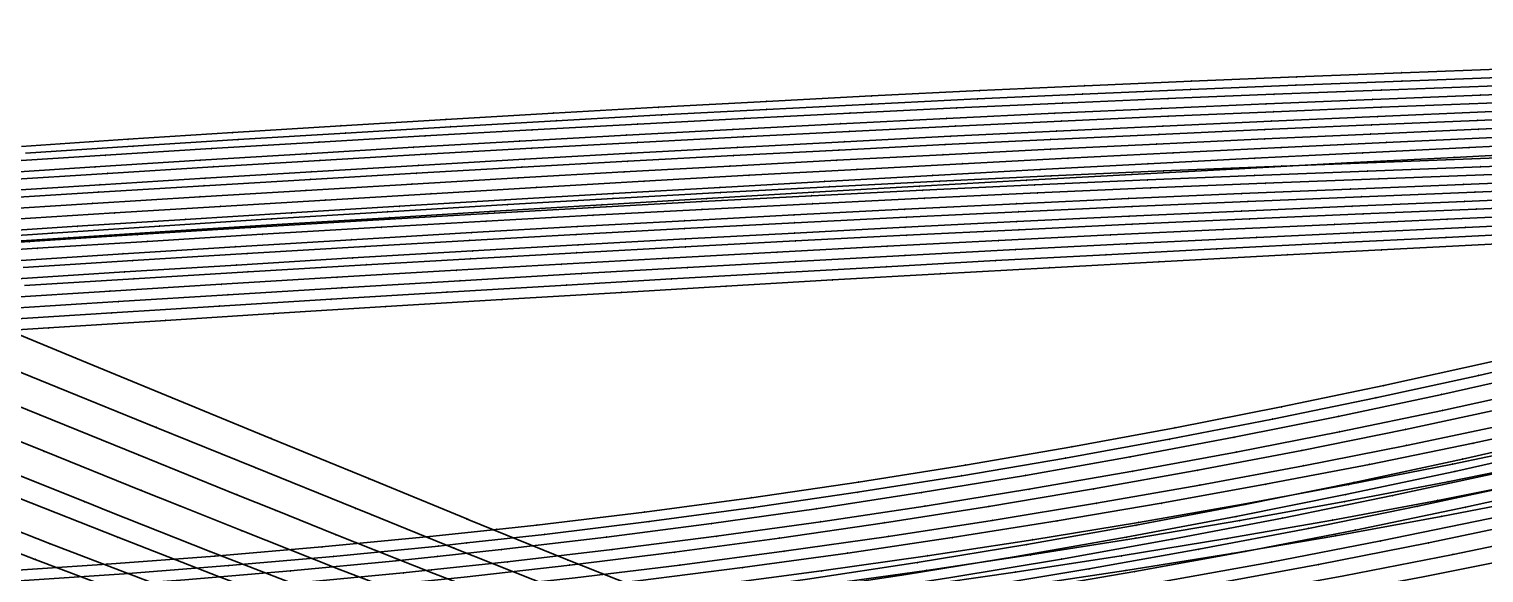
# Model space of a CAD drawing. Extents: x -2408 to 1029, y -526 to 2095.
# Drawn here: x -1262.1 to -1053.7, y 961 to 1039 of the extents above; entities that cross this region are included whole.
import ezdxf

# ---------------------------------------------------------------- set-up
doc = ezdxf.new("R2010")
doc.units = 0

# ---------------------------------------------------------------- blocks, each defined once
blk = doc.blocks.new(' -30')
at = {"layer": '1'}
for points in [[(-679.579468, 1093.386078), (-667.869601, 1088.545558), (-654.06588, 1082.849141), (-639.93417, 1077.027273), (-625.924078, 1071.266404), (-611.86985, 1065.500565), (-611.588666, 1065.385221), (-597.443729, 1059.626624), (-583.237913, 1054.002719), (-568.963569, 1048.571729), (-554.477005, 1043.307707), (-540.595629, 1038.515472), (-526.819442, 1034.017483), (-512.781143, 1029.702996), (-499.233961, 1025.797675), (-485.569411, 1022.114168), (-471.326372, 1018.533474), (-456.453895, 1015.055786)], [(-755.587754, 514.53757), (-740.004881, 515.575884), (-725.109999, 516.660635), (-710.060669, 517.858357), (-700.953445, 518.651848), (-694.602526, 519.205145), (-679.573415, 520.634586), (-664.211764, 522.223971), (-649.208861, 523.906612), (-633.890515, 525.762597), (-618.92051, 527.71629), (-603.661537, 529.855638), (-588.732149, 532.098872), (-573.547297, 534.538566), (-558.667414, 537.089756), (-543.569914, 539.84678), (-528.749644, 542.724333), (-513.751022, 545.815439), (-499.001795, 549.037525), (-484.120965, 552.4791), (-469.455603, 556.064147), (-454.548477, 559.909352), (-439.976174, 563.854919), (-425.180316, 568.021698)], [(-1087.569803, 7.117462), (-1072.409484, 8.093664), (-1057.078804, 9.069362), (-1041.792304, 10.029536), (-1026.459982, 10.979555), (-1011.357157, 11.902589), (-996.023324, 12.826319), (-980.999394, 13.717637), (-965.663827, 14.61269), (-950.544015, 15.479823), (-935.206577, 16.343182), (-920.105982, 17.176384), (-904.766612, 18.003775), (-889.287064, 18.818535), (-873.946031, 19.61452), (-858.840044, 20.398946), (-843.499775, 21.209493), (-828.4495, 22.031731), (-813.112931, 22.910487), (-798.123536, 23.822103), (-782.794354, 24.821861), (-767.357727, 25.911562), (-752.041175, 27.088975)]]:
    blk.add_lwpolyline(points, dxfattribs=at)
at = {"layer": '14'}
blk.add_lwpolyline([(-1091.012845, -5.832704), (-1075.270321, -4.815399), (-1058.49008, -3.74532), (-1043.045194, -2.773585), (-1026.968327, -1.775816), (-1010.335484, -0.75873), (-993.222401, 0.270974), (-978.229422, 1.158528), (-962.987189, 2.046197), (-947.543406, 2.929759), (-931.946003, 3.804981), (-916.242685, 4.667644), (-897.852015, 5.652574), (-884.398697, 6.356113), (-868.621156, 7.173227), (-852.843795, 7.995684), (-837.0681, 8.838081), (-821.295402, 9.715025), (-805.527188, 10.641114), (-789.764789, 11.630952), (-774.009689, 12.699139), (-758.263261, 13.860278)], dxfattribs=at)
at = {"layer": '3'}
for p in [(-667.869601, 1088.545558), (-654.06588, 1082.849141), (-639.93417, 1077.027273), (-625.924078, 1071.266404), (-611.86985, 1065.500565), (-611.588666, 1065.385221), (-597.443729, 1059.626624), (-543.569914, 539.84678), (-558.667414, 537.089756), (-573.547297, 534.538566), (-588.732149, 532.098872), (-889.287064, 18.818535), (-873.946031, 19.61452), (-920.105982, 17.176384), (-904.766612, 18.003775), (-965.663827, 14.61269), (-950.544015, 15.479823), (-935.206577, 16.343182), (-996.023324, 12.826319), (-980.999394, 13.717637), (-1026.459982, 10.979555), (-1011.357157, 11.902589), (-1057.078804, 9.069362), (-1041.792304, 10.029536), (-1072.409484, 8.093664), (-884.398697, 6.356113), (-916.242685, 4.667644), (-897.852015, 5.652574), (-947.543406, 2.929759), (-931.946003, 3.804981), (-993.222401, 0.270974), (-978.229422, 1.158528), (-962.987189, 2.046197), (-1026.968327, -1.775816), (-1010.335484, -0.75873), (-1058.49008, -3.74532), (-1043.045194, -2.773585), (-1075.270321, -4.815399)]:
    blk.add_point(p, dxfattribs=at)
at = {"layer": '4'}
blk.add_point((-611.86985, 1065.500565), dxfattribs=at)
blk = doc.blocks.new(' -31')
at = {"layer": '1'}
for points in [[(-684.443539, 1089.388082), (-670.463003, 1083.716957), (-656.360988, 1077.995136), (-642.183125, 1072.240988), (-627.845906, 1066.420292), (-625.584259, 1065.503998), (-613.746049, 1060.708056), (-599.681805, 1055.117577), (-585.652809, 1049.748903), (-571.206755, 1044.459492), (-557.023991, 1039.506951), (-542.763744, 1034.782492), (-528.823948, 1030.427511), (-514.984809, 1026.370767), (-501.077872, 1022.551755), (-486.319582, 1018.766292), (-471.709232, 1015.275), (-456.738543, 1011.946158)], [(-758.116349, 516.287186), (-742.795393, 517.30299), (-727.473822, 518.418899), (-712.168084, 519.644329), (-700.953445, 520.630684), (-697.019179, 520.976708), (-681.735315, 522.450025), (-666.410157, 524.062346), (-651.154775, 525.806184), (-635.87252, 527.696718), (-620.652663, 529.727222), (-605.429271, 531.910601), (-590.252871, 534.244037), (-575.102924, 536.734785), (-559.979017, 539.387488), (-544.915761, 542.200264), (-529.85457, 545.188645), (-514.889655, 548.337808), (-499.902464, 551.677656), (-484.878721, 555.219943), (-469.97898, 558.931053), (-455.304402, 562.781466), (-440.500104, 566.855428), (-425.978798, 571.006232)], [(-1086.246993, 9.467606), (-1071.153229, 10.433939), (-1055.686974, 11.409439), (-1040.516779, 12.352021), (-1025.048698, 13.298257), (-1009.891786, 14.210407), (-994.421841, 15.125327), (-979.087178, 16.015518), (-964.096363, 16.869138), (-948.623433, 17.732253), (-933.280246, 18.568444), (-917.805096, 19.390269), (-902.511805, 20.180359), (-887.034435, 20.959494), (-871.800651, 21.716283), (-856.32288, 22.487864), (-841.149318, 23.262263), (-825.674273, 24.08631), (-810.567308, 24.938351), (-795.098583, 25.874089), (-780.061113, 26.859538), (-764.603561, 27.965631), (-749.634539, 29.141898)]]:
    blk.add_lwpolyline(points, dxfattribs=at)
at = {"layer": '14'}
blk.add_lwpolyline([(-1082.890155, -3.042497), (-1066.209824, -1.97821), (-1050.829194, -1.011836), (-1034.794891, -0.020003), (-1018.182785, 0.99029), (-1001.068756, 2.012042), (-986.057426, 2.891656), (-970.780793, 3.770144), (-955.286526, 4.643103), (-939.622287, 5.506135), (-923.835967, 6.354823), (-907.975192, 7.18477), (-891.024309, 8.045205), (-875.132846, 8.835067), (-859.241113, 9.625043), (-843.350631, 10.43139), (-827.463031, 11.270359), (-811.579911, 12.158205), (-795.702866, 13.111181), (-779.83353, 14.145537), (-763.973421, 15.277532), (-748.124175, 16.523418)], dxfattribs=at)
at = {"layer": '3'}
for p in [(-670.463003, 1083.716957), (-656.360988, 1077.995136), (-642.183125, 1072.240988), (-627.845906, 1066.420292), (-625.584259, 1065.503998), (-613.746049, 1060.708056), (-544.915761, 542.200264), (-559.979017, 539.387488), (-575.102924, 536.734785), (-590.252871, 534.244037), (-605.429271, 531.910601), (-887.034435, 20.959494), (-871.800651, 21.716283), (-917.805096, 19.390269), (-902.511805, 20.180359), (-964.096363, 16.869138), (-948.623433, 17.732253), (-933.280246, 18.568444), (-994.421841, 15.125327), (-979.087178, 16.015518), (-1025.048698, 13.298257), (-1009.891786, 14.210407), (-1071.153229, 10.433939), (-1055.686974, 11.409439), (-1040.516779, 12.352021), (-875.132846, 8.835067), (-923.835967, 6.354823), (-907.975192, 7.18477), (-891.024309, 8.045205), (-955.286526, 4.643103), (-939.622287, 5.506135), (-986.057426, 2.891656), (-970.780793, 3.770144), (-1018.182785, 0.99029), (-1001.068756, 2.012042), (-1066.209824, -1.97821), (-1050.829194, -1.011836), (-1034.794891, -0.020003)]:
    blk.add_point(p, dxfattribs=at)
at = {"layer": '4'}
blk.add_point((-625.584259, 1065.503998), dxfattribs=at)
blk = doc.blocks.new(' -32')
at = {"layer": '1'}
for points in [[(-687.265026, 1084.930202), (-673.055463, 1079.170648), (-658.93014, 1073.45126), (-644.837136, 1067.74143), (-639.300995, 1065.502472), (-630.70928, 1062.02776), (-616.644344, 1056.437097), (-602.420716, 1050.965794), (-588.118334, 1045.680245), (-573.747795, 1040.606701), (-559.068408, 1035.682334), (-545.043277, 1031.231598), (-530.997716, 1027.033209), (-516.828136, 1023.064414), (-502.083988, 1019.204649), (-487.435628, 1015.624979), (-472.576951, 1012.237316), (-457.608885, 1009.059582)], [(-755.449849, 518.364112), (-740.200043, 519.403976), (-724.875012, 520.5571), (-709.642093, 521.821944), (-700.953445, 522.616844), (-694.557722, 523.201933), (-679.348956, 524.72913), (-664.318127, 526.376323), (-649.139851, 528.182656), (-634.150362, 530.111492), (-619.009776, 532.210167), (-604.077291, 534.432251), (-588.982202, 536.836607), (-574.121179, 539.363382), (-559.080352, 542.086794), (-544.303937, 544.929842), (-529.327109, 547.985798), (-514.646935, 551.156349), (-499.744754, 554.557768), (-484.923849, 558.130065), (-470.109178, 561.89478), (-455.145661, 565.896072), (-440.426945, 570.019091), (-425.752029, 574.287012)], [(-1080.866221, 12.075616), (-1065.815472, 13.027221), (-1050.673143, 13.968925), (-1035.620396, 14.889368), (-1020.483334, 15.798457), (-1005.428564, 16.685545), (-989.985983, 17.577232), (-974.929201, 18.42805), (-959.45837, 19.282104), (-944.399344, 20.092843), (-929.266918, 20.886145), (-914.205567, 21.652657), (-898.727986, 22.414029), (-883.664382, 23.134938), (-868.319484, 23.862668), (-853.255966, 24.585178), (-837.98626, 25.341618), (-822.925843, 26.126801), (-807.730136, 26.973803), (-792.676608, 27.882423), (-777.557094, 28.880208), (-762.5158, 29.973046)]]:
    blk.add_lwpolyline(points, dxfattribs=at)
at = {"layer": '14'}
for points in [[(-752.441914, 505.833632), (-736.649247, 506.927273), (-720.862112, 508.136939), (-701.136794, 509.830549), (-700.953674, 509.847908), (-689.034821, 510.978725), (-673.269923, 512.604379), (-657.517396, 514.379515), (-641.780503, 516.307703), (-626.062394, 518.392526), (-610.366238, 520.637565), (-594.69526, 523.046393), (-579.05261, 525.622594), (-563.441513, 528.369741), (-547.865121, 531.291418), (-532.326638, 534.391201), (-516.829273, 537.672665), (-501.376174, 541.139395), (-485.970568, 544.794962), (-470.615604, 548.642953), (-455.067111, 552.753933), (-439.921329, 556.958915), (-425.203463, 561.209014)], [(-1080.280263, -0.613167), (-1065.282785, 0.335568), (-1049.577514, 1.312469), (-1033.240274, 2.310251), (-1016.346685, 3.321644), (-998.972567, 4.339362), (-983.75547, 5.211206), (-968.288621, 6.077769), (-952.619872, 6.934457), (-936.796781, 7.776695), (-920.867203, 8.599889), (-902.211607, 9.530105), (-888.328943, 10.199019), (-872.323106, 10.958336), (-856.317384, 11.72208), (-840.313552, 12.508138), (-824.313384, 13.334394), (-808.318694, 14.218732), (-792.331181, 15.179041), (-776.352658, 16.233206), (-760.384899, 17.399111)]]:
    blk.add_lwpolyline(points, dxfattribs=at)
at = {"layer": '3'}
for p in [(-673.055463, 1079.170648), (-658.93014, 1073.45126), (-644.837136, 1067.74143), (-639.300995, 1065.502472), (-630.70928, 1062.02776), (-544.303937, 544.929842), (-559.080352, 542.086794), (-574.121179, 539.363382), (-588.982202, 536.836607), (-604.077291, 534.432251), (-619.009776, 532.210167), (-883.664382, 23.134938), (-929.266918, 20.886145), (-914.205567, 21.652657), (-898.727986, 22.414029), (-959.45837, 19.282104), (-944.399344, 20.092843), (-1005.428564, 16.685545), (-989.985983, 17.577232), (-974.929201, 18.42805), (-1035.620396, 14.889368), (-1020.483334, 15.798457), (-1065.815472, 13.027221), (-1050.673143, 13.968925), (-872.323106, 10.958336), (-920.867203, 8.599889), (-902.211607, 9.530105), (-888.328943, 10.199019), (-952.619872, 6.934457), (-936.796781, 7.776695), (-998.972567, 4.339362), (-983.75547, 5.211206), (-968.288621, 6.077769), (-1033.240274, 2.310251), (-1016.346685, 3.321644), (-1065.282785, 0.335568), (-1049.577514, 1.312469)]:
    blk.add_point(p, dxfattribs=at)
at = {"layer": '4'}
blk.add_point((-639.300995, 1065.502472), dxfattribs=at)
blk = doc.blocks.new(' -33')
at = {"layer": '1'}
for points in [[(-686.520609, 1079.009714), (-672.478486, 1073.343472), (-658.55008, 1067.725314), (-653.016129, 1065.504227), (-644.215077, 1061.971907), (-630.250052, 1056.444661), (-616.147939, 1051.025013), (-602.056997, 1045.826686), (-587.562063, 1040.709532), (-573.327678, 1035.917621), (-558.893429, 1031.312961), (-544.508707, 1026.990242), (-530.053215, 1022.909332), (-515.614479, 1019.090436), (-501.034262, 1015.485179), (-486.29486, 1012.079323), (-471.613833, 1008.90997), (-456.773973, 1005.9222)], [(-756.925237, 520.177889), (-741.610167, 521.224263), (-726.15143, 522.395236), (-710.854329, 523.679415), (-700.953445, 524.59877), (-695.654133, 525.09081), (-680.382994, 526.653011), (-665.228335, 528.349747), (-649.990129, 530.206271), (-634.87659, 532.200036), (-619.678619, 534.361611), (-604.621843, 536.66174), (-589.472142, 539.139281), (-574.486704, 541.754952), (-559.394069, 544.55936), (-544.493424, 547.499871), (-529.467563, 550.642369), (-514.66381, 553.916632), (-499.714941, 557.407314), (-485.140691, 560.995245), (-470.280658, 564.846675), (-455.354853, 568.910384), (-440.591216, 573.115335), (-425.866914, 577.467939)], [(-1084.175492, 14.127343), (-1068.986788, 15.084432), (-1053.586207, 16.036767), (-1038.395303, 16.957794), (-1023.205807, 17.860224), (-1008.012674, 18.74379), (-992.851136, 19.605462), (-977.655667, 20.448117), (-962.378839, 21.273721), (-947.180992, 22.072432), (-931.779804, 22.856026), (-916.57929, 23.602129), (-901.09277, 24.334801), (-885.889938, 25.03201), (-870.467076, 25.730405), (-855.264132, 26.425488), (-839.915285, 27.152162), (-824.715526, 27.914039), (-809.448063, 28.737968), (-794.255524, 29.632615), (-779.081015, 30.617696), (-763.901431, 31.711709), (-748.728626, 32.930879)]]:
    blk.add_lwpolyline(points, dxfattribs=at)
at = {"layer": '14'}
for points in [[(-751.815062, 507.786767), (-735.918776, 508.906176), (-720.029071, 510.150113), (-700.953674, 511.831245), (-700.177126, 511.899686), (-686.40693, 513.252232), (-670.544437, 514.956992), (-654.69599, 516.820569), (-638.864855, 518.845875), (-623.05426, 521.035824), (-607.26745, 523.393327), (-591.507635, 525.921302), (-575.778022, 528.622667), (-560.081877, 531.500329), (-544.422408, 534.557207), (-528.802823, 537.79622), (-513.226389, 541.220273), (-497.696293, 544.83229), (-482.215802, 548.635178), (-466.788106, 552.631858), (-452.056865, 556.645528), (-436.889886, 560.966422), (-422.215828, 565.304088)], [(-1081.693632, 1.559574), (-1066.460696, 2.517314), (-1050.530637, 3.499808), (-1033.979155, 4.499487), (-1016.881948, 5.50878), (-1001.850177, 6.375805), (-986.520822, 7.239562), (-970.941483, 8.095285), (-955.159831, 8.93821), (-939.223461, 9.763571), (-923.180193, 10.566594), (-907.077622, 11.342517), (-891.073816, 12.083681), (-874.953148, 12.813767), (-858.832385, 13.546876), (-842.71355, 14.302547), (-826.598671, 15.100318), (-810.489657, 15.959734), (-794.388572, 16.90033), (-778.297327, 17.941651), (-762.217985, 19.103232)]]:
    blk.add_lwpolyline(points, dxfattribs=at)
at = {"layer": '3'}
for p in [(-672.478486, 1073.343472), (-658.55008, 1067.725314), (-653.016129, 1065.504227), (-644.215077, 1061.971907), (-630.250052, 1056.444661), (-544.493424, 547.499871), (-559.394069, 544.55936), (-574.486704, 541.754952), (-589.472142, 539.139281), (-604.621843, 536.66174), (-619.678619, 534.361611), (-544.422408, 534.557207), (-634.87659, 532.200036), (-885.889938, 25.03201), (-870.467076, 25.730405), (-916.57929, 23.602129), (-901.09277, 24.334801), (-962.378839, 21.273721), (-947.180992, 22.072432), (-931.779804, 22.856026), (-992.851136, 19.605462), (-977.655667, 20.448117), (-1038.395303, 16.957794), (-1023.205807, 17.860224), (-1008.012674, 18.74379), (-1068.986788, 15.084432), (-1053.586207, 16.036767), (-874.953148, 12.813767), (-923.180193, 10.566594), (-907.077622, 11.342517), (-891.073816, 12.083681), (-955.159831, 8.93821), (-939.223461, 9.763571), (-1001.850177, 6.375805), (-986.520822, 7.239562), (-970.941483, 8.095285), (-1033.979155, 4.499487), (-1016.881948, 5.50878), (-1066.460696, 2.517314), (-1050.530637, 3.499808)]:
    blk.add_point(p, dxfattribs=at)
at = {"layer": '4'}
blk.add_point((-653.016129, 1065.504227), dxfattribs=at)
blk = doc.blocks.new(' -34')
at = {"layer": '1'}
for points in [[(-677.364565, 1069.766371), (-666.730804, 1065.507126), (-663.102734, 1064.053879), (-648.836733, 1058.391212), (-634.525842, 1052.844457), (-620.337866, 1047.54854), (-605.886402, 1042.376982), (-591.365894, 1037.408624), (-576.770702, 1032.658443), (-562.376413, 1028.227201), (-547.633795, 1023.955926), (-533.087103, 1020.006571), (-518.211241, 1016.225169), (-503.479326, 1012.719649), (-488.455408, 1009.376619), (-473.427378, 1006.255243), (-458.358386, 1003.338106), (-443.416867, 1000.646085), (-428.162378, 998.094321), (-412.994413, 995.745823), (-397.799861, 993.576451), (-382.722518, 991.598754), (-367.483907, 989.763779), (-352.346175, 988.095232)], [(-752.648256, 522.367472), (-737.469475, 523.44814), (-722.384569, 524.641285), (-707.267001, 525.968982), (-700.953445, 526.583061), (-692.206002, 527.43393), (-677.079541, 529.053574), (-662.050227, 530.814204), (-647.039377, 532.7259), (-631.96861, 534.801667), (-617.000187, 537.021439), (-601.984106, 539.409805), (-587.066038, 541.945993), (-572.11953, 544.653666), (-557.260277, 547.514416), (-542.397202, 550.548084), (-527.605879, 553.741685), (-512.839007, 557.107352), (-498.125376, 560.641724), (-483.576454, 564.319484), (-468.950999, 568.203136), (-454.080786, 572.34349), (-439.550443, 576.567813), (-425.142597, 580.902553)], [(-1083.468048, 16.434266), (-1068.132441, 17.391459), (-1052.99834, 18.316702), (-1037.754675, 19.228593), (-1022.618181, 20.113599), (-1007.441167, 20.979895), (-992.302211, 21.821958), (-977.184378, 22.639662), (-962.042918, 23.434851), (-946.865268, 24.207538), (-931.721191, 24.951114), (-916.239627, 25.679105), (-901.092699, 26.362402), (-885.785749, 27.030579), (-870.637486, 27.683523), (-855.402736, 28.3493), (-840.256066, 29.038188), (-825.104764, 29.772288), (-809.963278, 30.568387), (-794.902986, 31.439294), (-779.771741, 32.411262), (-764.804323, 33.485809), (-749.690761, 34.703088)]]:
    blk.add_lwpolyline(points, dxfattribs=at)
at = {"layer": '14'}
for points in [[(-756.150905, 509.406422), (-740.148737, 510.51483), (-724.15393, 511.752442), (-708.167216, 513.132865), (-700.953674, 513.827705), (-691.711907, 514.717917), (-675.745384, 516.42358), (-659.793142, 518.29591), (-643.858401, 520.337165), (-627.944424, 522.549602), (-612.054453, 524.93548), (-596.191784, 527.49705), (-580.359642, 530.236575), (-564.561326, 533.156303), (-548.800057, 536.258498), (-533.079135, 539.545409), (-517.401782, 543.0193), (-501.771298, 546.682419), (-486.190923, 550.537026), (-470.663901, 554.585382), (-452.853805, 559.489822), (-437.587211, 563.90455), (-422.804921, 568.338224)], [(-1078.709427, 4.00843), (-1063.038824, 4.981172), (-1046.703312, 5.972932), (-1029.778474, 6.975854), (-1014.859924, 7.838422), (-999.611605, 8.698471), (-984.081227, 9.551048), (-968.316431, 10.391207), (-952.36486, 11.213999), (-936.274156, 12.014474), (-920.091959, 12.787686), (-903.24683, 13.556277), (-887.01248, 14.266178), (-870.776659, 14.965254), (-854.541482, 15.674685), (-838.309179, 16.415645), (-822.081941, 17.20931), (-805.861958, 18.076856), (-789.651423, 19.039459), (-773.452526, 20.118295), (-757.267459, 21.33454)]]:
    blk.add_lwpolyline(points, dxfattribs=at)
at = {"layer": '3'}
for p in [(-666.730804, 1065.507126), (-663.102734, 1064.053879), (-648.836733, 1058.391212), (-542.397202, 550.548084), (-557.260277, 547.514416), (-572.11953, 544.653666), (-587.066038, 541.945993), (-601.984106, 539.409805), (-617.000187, 537.021439), (-548.800057, 536.258498), (-631.96861, 534.801667), (-647.039377, 532.7259), (-564.561326, 533.156303), (-870.637486, 27.683523), (-916.239627, 25.679105), (-901.092699, 26.362402), (-885.785749, 27.030579), (-962.042918, 23.434851), (-946.865268, 24.207538), (-931.721191, 24.951114), (-1007.441167, 20.979895), (-992.302211, 21.821958), (-977.184378, 22.639662), (-1037.754675, 19.228593), (-1022.618181, 20.113599), (-1068.132441, 17.391459), (-1052.99834, 18.316702), (-870.776659, 14.965254), (-920.091959, 12.787686), (-903.24683, 13.556277), (-887.01248, 14.266178), (-952.36486, 11.213999), (-936.274156, 12.014474), (-999.611605, 8.698471), (-984.081227, 9.551048), (-968.316431, 10.391207), (-1029.778474, 6.975854), (-1014.859924, 7.838422), (-1063.038824, 4.981172), (-1046.703312, 5.972932)]:
    blk.add_point(p, dxfattribs=at)
at = {"layer": '4'}
blk.add_point((-666.730804, 1065.507126), dxfattribs=at)
blk = doc.blocks.new(' -35')
at = {"layer": '1'}
for points in [[(-680.315526, 1065.453364), (-666.027462, 1059.779977), (-651.611507, 1054.176305), (-637.219311, 1048.772205), (-623.014092, 1043.64081), (-608.486627, 1038.611402), (-593.903747, 1033.795453), (-579.233857, 1029.197618), (-564.815979, 1024.932485), (-550.004161, 1020.814638), (-535.091265, 1016.927293), (-520.156573, 1013.280597), (-505.140233, 1009.847361), (-490.106811, 1006.632035), (-475.259847, 1003.664375), (-460.147052, 1000.845864), (-444.90543, 998.200456), (-429.727847, 995.754904), (-414.685584, 993.510281), (-399.456029, 991.412919), (-384.066255, 989.465779), (-368.795335, 987.694646), (-353.40563, 986.063434)], [(-765.424873, 523.432438), (-750.408314, 524.423039), (-735.401972, 525.525264), (-720.402648, 526.751485), (-705.415099, 528.113438), (-700.953445, 528.563385), (-690.21272, 529.646569), (-675.255575, 531.309469), (-660.259363, 533.132611), (-645.339638, 535.103503), (-630.382527, 537.238837), (-615.507591, 539.523215), (-600.604739, 541.975184), (-585.782302, 544.578682), (-570.948097, 547.351505), (-556.186379, 550.279823), (-541.434487, 553.377812)], [(-1083.095365, 18.174498), (-1067.88342, 19.144503), (-1052.843299, 20.082812), (-1037.62876, 21.010414), (-1022.317543, 21.921666), (-1007.100354, 22.804557), (-991.843722, 23.665668), (-976.623719, 24.499686), (-961.287901, 25.314339), (-946.065137, 26.095991), (-930.879642, 26.845534), (-915.653807, 27.564757), (-900.149849, 28.264762), (-884.921417, 28.926582), (-869.491646, 29.586773), (-854.263099, 30.245948), (-838.920024, 30.938467), (-823.694953, 31.673938), (-808.446946, 32.477426), (-793.229916, 33.364866), (-778.088367, 34.352138), (-762.886271, 35.467571)]]:
    blk.add_lwpolyline(points, dxfattribs=at)
at = {"layer": '14'}
for points in [[(-767.744919, 510.564776), (-751.833447, 511.594504), (-735.929458, 512.746984), (-720.033737, 514.036355), (-700.953674, 515.790672), (-700.177104, 515.862091), (-686.131963, 517.310616), (-670.270165, 519.108084), (-654.424583, 521.07714), (-638.598425, 523.21932), (-622.794787, 525.536175), (-607.016895, 528.029239), (-591.2679, 530.700055), (-575.550973, 533.550165), (-559.869285, 536.58111), (-544.226004, 539.794431), (-528.624284, 543.191674), (-513.067332, 546.774372), (-497.558298, 550.54407), (-482.100355, 554.50231), (-466.696671, 558.650632), (-451.818854, 562.854263), (-436.681701, 567.316264)], [(-1079.75101, 5.663628), (-1064.405281, 6.638337), (-1048.370479, 7.633848), (-1031.722486, 8.641986), (-1014.537182, 9.654577), (-999.436765, 10.519862), (-984.045124, 11.377264), (-968.410118, 12.221633), (-952.579384, 13.047829), (-936.600783, 13.850699), (-920.522136, 14.625094), (-904.391192, 15.365869), (-888.600371, 16.057306), (-872.455227, 16.747644), (-856.310227, 17.443511), (-840.167818, 18.167295), (-824.030335, 18.94139), (-807.900113, 19.78819), (-791.779599, 20.730083), (-775.671091, 21.789465), (-759.577038, 22.988724)]]:
    blk.add_lwpolyline(points, dxfattribs=at)
at = {"layer": '3'}
for p in [(-666.027462, 1059.779977), (-556.186379, 550.279823), (-570.948097, 547.351505), (-585.782302, 544.578682), (-600.604739, 541.975184), (-615.507591, 539.523215), (-630.382527, 537.238837), (-559.869285, 536.58111), (-645.339638, 535.103503), (-575.550973, 533.550165), (-660.259363, 533.132611), (-915.653807, 27.564757), (-900.149849, 28.264762), (-884.921417, 28.926582), (-961.287901, 25.314339), (-946.065137, 26.095991), (-930.879642, 26.845534), (-991.843722, 23.665668), (-976.623719, 24.499686), (-1037.62876, 21.010414), (-1022.317543, 21.921666), (-1007.100354, 22.804557), (-1067.88342, 19.144503), (-1052.843299, 20.082812), (-872.455227, 16.747644), (-920.522136, 14.625094), (-904.391192, 15.365869), (-888.600371, 16.057306), (-952.579384, 13.047829), (-936.600783, 13.850699), (-999.436765, 10.519862), (-984.045124, 11.377264), (-968.410118, 12.221633), (-1031.722486, 8.641986), (-1014.537182, 9.654577), (-1064.405281, 6.638337), (-1048.370479, 7.633848)]:
    blk.add_point(p, dxfattribs=at)
blk = doc.blocks.new(' -36')
at = {"layer": '1'}
for points in [[(-689.919197, 1063.823327), (-675.825793, 1058.274928), (-661.477151, 1052.75744), (-647.277517, 1047.486629), (-633.11935, 1042.429324), (-618.791001, 1037.518718), (-604.521144, 1032.846354), (-590.059062, 1028.344219), (-575.426927, 1024.038162), (-560.829603, 1019.996645), (-545.966284, 1016.130939), (-531.252118, 1012.538117), (-516.291325, 1009.110718), (-501.482581, 1005.93041), (-486.698475, 1002.956437), (-471.81323, 1000.156063), (-456.631721, 997.491414), (-441.683669, 995.04864), (-426.706675, 992.775231), (-411.707759, 990.66733), (-396.37825, 988.68024), (-381.338483, 986.887665), (-366.022177, 985.21425), (-350.950072, 983.715811)], [(-767.800844, 525.183498), (-752.693251, 526.172578), (-737.527572, 527.283292), (-722.438094, 528.518808), (-707.060918, 529.926364), (-700.953445, 530.549164), (-691.998971, 531.462283), (-676.88921, 533.164435), (-661.863402, 535.020842), (-646.858475, 537.039082), (-631.804615, 539.230203), (-616.847109, 541.574136), (-601.845353, 544.094194), (-586.943159, 546.767415), (-572.00838, 549.618569), (-557.169704, 552.624434), (-542.316224, 555.808685), (-527.549605, 559.150774), (-512.790974, 562.669375), (-498.105339, 566.350984), (-483.388795, 570.225281), (-468.793992, 574.252445), (-453.947079, 578.537024), (-439.448087, 582.895372)], [(-1082.168241, 20.500342), (-1066.827537, 21.467786), (-1051.676464, 22.400629), (-1036.410653, 23.317033), (-1021.256825, 24.202708), (-1006.057486, 25.066314), (-990.900814, 25.901619), (-975.755622, 26.709103), (-960.595979, 27.489451), (-945.386085, 28.243615), (-930.223439, 28.963117), (-914.952428, 29.650953), (-899.78665, 30.300871), (-884.445538, 30.932854), (-869.278321, 31.54862), (-854.024831, 32.178944), (-838.859382, 32.836911), (-823.702092, 33.546003), (-808.542478, 34.326618), (-793.490451, 35.191923), (-778.34243, 36.173265), (-762.893095, 37.309129)]]:
    blk.add_lwpolyline(points, dxfattribs=at)
at = {"layer": '14'}
for points in [[(-756.171388, 513.20618), (-740.161033, 514.345097), (-724.159783, 515.62533), (-708.168603, 517.0618), (-700.953674, 517.789421), (-691.430898, 518.749796), (-675.464664, 520.544407), (-659.514897, 522.518978), (-643.584793, 524.674377), (-627.677549, 527.011471), (-611.796363, 529.531125), (-595.944414, 532.23421), (-580.124937, 535.121586), (-564.34111, 538.194123), (-548.59613, 541.452686), (-532.893195, 544.898144), (-517.235502, 548.531362), (-501.626248, 552.353208), (-486.068632, 556.364546), (-470.56585, 560.566246), (-452.610645, 565.692518), (-437.374367, 570.249362)], [(-1078.898377, 7.982841), (-1063.218173, 8.967748), (-1046.870382, 9.968601), (-1029.930705, 10.976945), (-1014.997467, 11.840784), (-999.732822, 12.698583), (-984.184671, 13.545005), (-968.400697, 14.374727), (-952.428582, 15.182423), (-936.316231, 15.962758), (-920.111287, 16.710408), (-903.482609, 17.436119), (-887.223827, 18.109548), (-870.963124, 18.769112), (-854.703125, 19.438837), (-838.446343, 20.142751), (-822.195444, 20.904879), (-805.952939, 21.74925), (-789.721457, 22.699888), (-773.503624, 23.780818), (-757.301952, 25.016072)]]:
    blk.add_lwpolyline(points, dxfattribs=at)
at = {"layer": '3'}
for p in [(-675.825793, 1058.274928), (-557.169704, 552.624434), (-572.00838, 549.618569), (-586.943159, 546.767415), (-601.845353, 544.094194), (-616.847109, 541.574136), (-548.59613, 541.452686), (-631.804615, 539.230203), (-564.34111, 538.194123), (-646.858475, 537.039082), (-661.863402, 535.020842), (-580.124937, 535.121586), (-676.88921, 533.164435), (-595.944414, 532.23421), (-914.952428, 29.650953), (-899.78665, 30.300871), (-884.445538, 30.932854), (-960.595979, 27.489451), (-945.386085, 28.243615), (-930.223439, 28.963117), (-1006.057486, 25.066314), (-990.900814, 25.901619), (-975.755622, 26.709103), (-1036.410653, 23.317033), (-1021.256825, 24.202708), (-1066.827537, 21.467786), (-1051.676464, 22.400629), (-870.963124, 18.769112), (-920.111287, 16.710408), (-903.482609, 17.436119), (-887.223827, 18.109548), (-952.428582, 15.182423), (-936.316231, 15.962758), (-999.732822, 12.698583), (-984.184671, 13.545005), (-968.400697, 14.374727), (-1029.930705, 10.976945), (-1014.997467, 11.840784), (-1063.218173, 8.967748), (-1046.870382, 9.968601)]:
    blk.add_point(p, dxfattribs=at)
blk = doc.blocks.new(' -37')
at = {"layer": '1'}
for points in [[(-696.377933, 1060.979036), (-681.952298, 1055.380489), (-667.660078, 1049.986986), (-653.116476, 1044.702242), (-638.756824, 1039.689667), (-624.082034, 1034.780541), (-609.641131, 1030.172545), (-594.830878, 1025.688203), (-580.212215, 1021.508686), (-565.268897, 1017.490239), (-550.459273, 1013.747483), (-535.403674, 1010.172676), (-520.526289, 1006.856372), (-505.379661, 1003.689983), (-490.376879, 1000.75322), (-475.155607, 997.96775), (-460.046476, 995.387627), (-444.764461, 992.957588), (-429.595527, 990.718866), (-414.263749, 988.626039), (-399.012783, 986.705536), (-383.641677, 984.924804), (-368.25393, 983.293401)], [(-764.989993, 527.251959), (-749.960015, 528.268938), (-734.980165, 529.405055), (-719.969659, 530.679731), (-704.972548, 532.103056), (-700.953445, 532.528), (-690.013251, 533.684673), (-675.05059, 535.433208), (-660.080198, 537.350328), (-645.159821, 539.428998), (-630.22631, 541.678579), (-615.355772, 544.088088), (-600.473925, 546.670138), (-585.660938, 549.411393), (-570.845236, 552.325627), (-556.097707, 555.399624), (-541.362303, 558.645732), (-526.688375, 562.053785), (-512.046931, 565.630714), (-497.454778, 569.373538), (-482.723423, 573.336234), (-468.222901, 577.419735), (-453.541508, 581.736397), (-439.135533, 586.141028)], [(-1083.86001, 22.102147), (-1068.628156, 23.087213), (-1053.575439, 24.036722), (-1038.340487, 24.97283), (-1023.01061, 25.889038), (-1007.772551, 26.773451), (-992.492097, 27.632547), (-977.250894, 28.460483), (-961.886137, 29.265319), (-946.641757, 30.032803), (-931.141849, 30.777437), (-915.893945, 31.472146), (-900.888486, 32.120227), (-885.637784, 32.748686), (-870.190481, 33.371573), (-854.939422, 33.993086), (-839.591104, 34.648185), (-824.343593, 35.35114), (-809.104225, 36.126875), (-793.865264, 36.996934), (-778.746142, 37.975006), (-763.523574, 39.097431)]]:
    blk.add_lwpolyline(points, dxfattribs=at)
at = {"layer": '14'}
for points in [[(-767.773341, 514.351399), (-751.852258, 515.403024), (-735.94025, 516.588398), (-720.038454, 517.92296), (-700.953674, 519.750137), (-700.177087, 519.824491), (-685.846882, 521.372746), (-669.986176, 523.263087), (-654.143923, 525.337697), (-638.323186, 527.596756), (-622.527142, 530.040428), (-606.758836, 532.668897), (-591.021388, 535.482334), (-575.317898, 538.480915), (-559.651488, 541.66481), (-544.02522, 545.034202), (-528.442214, 548.589263), (-512.905572, 552.330166), (-497.418413, 556.257082), (-481.983801, 560.370195), (-466.604857, 564.669676), (-451.575449, 569.067903), (-436.468919, 573.670386)], [(-1079.943965, 9.631021), (-1064.589513, 10.618747), (-1048.543135, 11.624431), (-1031.880898, 12.639294), (-1014.678938, 13.654551), (-999.562379, 14.518438), (-984.153024, 15.37064), (-968.498774, 16.205628), (-952.64753, 17.017874), (-936.647193, 17.801848), (-920.545628, 18.552025), (-904.390811, 19.262872), (-888.818666, 19.909773), (-872.648382, 20.561553), (-856.478172, 21.218032), (-840.310819, 21.904454), (-824.149105, 22.646062), (-807.995813, 23.468099), (-791.853726, 24.395809), (-775.725625, 25.454434), (-759.614293, 26.669217)]]:
    blk.add_lwpolyline(points, dxfattribs=at)
at = {"layer": '3'}
for p in [(-681.952298, 1055.380489), (-556.097707, 555.399624), (-570.845236, 552.325627), (-585.660938, 549.411393), (-600.473925, 546.670138), (-615.355772, 544.088088), (-630.22631, 541.678579), (-559.651488, 541.66481), (-645.159821, 539.428998), (-575.317898, 538.480915), (-660.080198, 537.350328), (-690.013251, 533.684673), (-675.05059, 535.433208), (-591.021388, 535.482334), (-704.972548, 532.103056), (-700.953445, 532.528), (-606.758836, 532.668897), (-870.190481, 33.371573), (-915.893945, 31.472146), (-900.888486, 32.120227), (-885.637784, 32.748686), (-961.886137, 29.265319), (-946.641757, 30.032803), (-931.141849, 30.777437), (-992.492097, 27.632547), (-977.250894, 28.460483), (-1023.01061, 25.889038), (-1007.772551, 26.773451), (-1068.628156, 23.087213), (-1053.575439, 24.036722), (-1038.340487, 24.97283), (-904.390811, 19.262872), (-888.818666, 19.909773), (-872.648382, 20.561553), (-952.64753, 17.017874), (-936.647193, 17.801848), (-920.545628, 18.552025), (-984.153024, 15.37064), (-968.498774, 16.205628), (-1031.880898, 12.639294), (-1014.678938, 13.654551), (-999.562379, 14.518438), (-1064.589513, 10.618747), (-1048.543135, 11.624431)]:
    blk.add_point(p, dxfattribs=at)
at = {"layer": '4'}
blk.add_point((-700.953445, 532.528), dxfattribs=at)
blk = doc.blocks.new(' -38')
at = {"layer": '1'}
for points in [[(-767.356104, 528.99956), (-752.237743, 530.01405), (-737.089919, 531.158608), (-721.991864, 532.441481), (-706.853119, 533.885991), (-700.953445, 534.515419), (-691.78609, 535.493497), (-676.697595, 537.277561), (-661.671447, 539.230292), (-646.668726, 541.35564), (-631.636575, 543.661209), (-616.686515, 546.12977), (-601.703963, 548.780482), (-586.814419, 551.591128), (-571.896253, 554.584631), (-557.075061, 557.73593), (-542.236059, 561.069564), (-527.491154, 564.560448), (-512.745739, 568.23069), (-498.085054, 572.059867), (-483.200739, 576.134396), (-468.633512, 580.305464), (-453.814995, 584.732417), (-439.344134, 589.225314)], [(-1082.245818, 24.478555), (-1067.122487, 25.443929), (-1051.961764, 26.38609), (-1036.534149, 27.317586), (-1021.370139, 28.205607), (-1006.047052, 29.074395), (-990.879768, 29.904648), (-975.63738, 30.707629), (-960.466797, 31.474904), (-945.186374, 32.214768), (-930.012502, 32.912398), (-914.945218, 33.563884), (-899.767879, 34.182437), (-884.396283, 34.779537), (-869.217366, 35.358234), (-853.944644, 35.95182), (-838.767514, 36.575588), (-823.604689, 37.255255), (-808.433665, 38.014085), (-793.390631, 38.86617), (-778.232292, 39.847281), (-762.804824, 40.995304)]]:
    blk.add_lwpolyline(points, dxfattribs=at)
at = {"layer": '14'}
for points in [[(-772.221034, 515.974682), (-756.19238, 517.006801), (-740.173581, 518.17605), (-724.165731, 519.498673), (-708.170037, 520.990903), (-700.953674, 521.751289), (-691.139858, 522.78543), (-675.174204, 524.669193), (-659.227311, 526.746114), (-643.302337, 529.015675), (-627.402405, 531.477358), (-611.530656, 534.130645), (-595.690192, 536.975024), (-579.884136, 540.009977), (-564.115589, 543.234994), (-548.387713, 546.649551), (-532.703591, 550.25314), (-517.066383, 554.045238), (-501.479173, 558.025336), (-485.94512, 562.192911), (-470.467309, 566.547455), (-452.362116, 571.900189), (-437.156952, 576.598504)], [(-1091.949537, 11.118066), (-1076.894824, 12.096911), (-1061.104472, 13.096435), (-1044.654496, 14.107573), (-1027.620986, 15.121254), (-1012.613867, 15.985286), (-997.281769, 16.838816), (-981.672421, 17.676144), (-965.833839, 18.491552), (-949.813748, 19.27934), (-933.660167, 20.033792), (-917.420856, 20.749203), (-901.010454, 21.425357), (-884.725897, 22.058017), (-868.439471, 22.678174), (-852.154187, 23.312704), (-835.873055, 23.988483), (-819.599087, 24.732388), (-803.335331, 25.571293), (-787.08472, 26.532076), (-770.850305, 27.641614), (-754.635096, 28.926781)]]:
    blk.add_lwpolyline(points, dxfattribs=at)
at = {"layer": '3'}
for p in [(-557.075061, 557.73593), (-571.896253, 554.584631), (-586.814419, 551.591128), (-601.703963, 548.780482), (-616.686515, 546.12977), (-631.636575, 543.661209), (-564.115589, 543.234994), (-646.668726, 541.35564), (-579.884136, 540.009977), (-661.671447, 539.230292), (-676.697595, 537.277561), (-595.690192, 536.975024), (-706.853119, 533.885991), (-700.953445, 534.515419), (-691.78609, 535.493497), (-611.530656, 534.130645), (-721.991864, 532.441481), (-914.945218, 33.563884), (-899.767879, 34.182437), (-884.396283, 34.779537), (-960.466797, 31.474904), (-945.186374, 32.214768), (-930.012502, 32.912398), (-990.879768, 29.904648), (-975.63738, 30.707629), (-1036.534149, 27.317586), (-1021.370139, 28.205607), (-1006.047052, 29.074395), (-1067.122487, 25.443929), (-1051.961764, 26.38609), (-901.010454, 21.425357), (-884.725897, 22.058017), (-949.813748, 19.27934), (-933.660167, 20.033792), (-917.420856, 20.749203), (-997.281769, 16.838816), (-981.672421, 17.676144), (-965.833839, 18.491552), (-1027.620986, 15.121254), (-1012.613867, 15.985286), (-1061.104472, 13.096435), (-1044.654496, 14.107573), (-1076.894824, 12.096911)]:
    blk.add_point(p, dxfattribs=at)
at = {"layer": '4'}
blk.add_point((-700.953445, 534.515419), dxfattribs=at)
blk = doc.blocks.new(' -39')
at = {"layer": '1'}
for points in [[(-765.055017, 531.041074), (-750.011815, 532.080716), (-735.057094, 533.246512), (-720.035496, 534.565019), (-705.028953, 536.044668), (-700.953445, 536.494751), (-689.803143, 537.726153), (-674.835862, 539.5605), (-659.890682, 541.571506), (-644.970761, 543.757919), (-630.060323, 546.121574), (-615.195589, 548.656017), (-600.334269, 551.367967), (-585.532309, 554.246599), (-570.734664, 557.302103), (-556.003023, 560.521278), (-541.283761, 563.915415), (-526.629887, 567.471813), (-512.003611, 571.198773), (-497.434696, 575.08866), (-482.537216, 579.252351), (-468.062453, 583.479151), (-453.412155, 587.935513), (-439.032396, 592.474253)], [(-1078.582488, 26.426997), (-1063.183124, 27.426201), (-1048.115116, 28.375707), (-1032.733766, 29.316476), (-1017.662239, 30.209631), (-1002.543993, 31.075864), (-987.469023, 31.908482), (-972.426874, 32.706807), (-957.348397, 33.473774), (-942.248849, 34.207305), (-927.166897, 34.900925), (-911.706027, 35.56711), (-896.620456, 36.177591), (-881.396374, 36.763393), (-866.309244, 37.333801), (-851.182551, 37.918832), (-836.097355, 38.538959), (-821.085808, 39.215891), (-806.007134, 39.979071), (-790.620141, 40.86786), (-775.053399, 41.905349), (-760.284358, 43.042005)]]:
    blk.add_lwpolyline(points, dxfattribs=at)
at = {"layer": '14'}
for points in [[(-767.802512, 518.138989), (-751.87145, 519.212373), (-735.951261, 520.430444), (-720.043173, 521.809958), (-700.953674, 523.709602), (-700.17713, 523.786888), (-685.551947, 525.438748), (-669.692615, 527.422143), (-653.854074, 529.602391), (-638.039346, 531.97831), (-622.25145, 534.548715), (-606.493406, 537.312422), (-590.768236, 540.268246), (-575.078939, 543.415006), (-559.428575, 546.751512), (-543.820144, 550.276583), (-528.256667, 553.989034), (-512.741165, 557.887681), (-497.276656, 561.971339), (-481.866162, 566.238825), (-466.512703, 570.688954), (-451.326761, 575.286543), (-436.251662, 580.028849)], [(-1094.734118, 12.620476), (-1077.992616, 13.738429), (-1062.525363, 14.741959), (-1046.374204, 15.759285), (-1029.615329, 16.781028), (-1012.32492, 17.797807), (-997.139406, 18.658261), (-981.667468, 19.502261), (-965.957125, 20.323897), (-950.056397, 21.117259), (-934.013301, 21.876438), (-917.875856, 22.595524), (-902.536653, 23.234737), (-886.342965, 23.866598), (-870.146549, 24.478843), (-853.950619, 25.099564), (-837.758392, 25.756856), (-821.573048, 26.478813), (-805.397877, 27.293526), (-789.23606, 28.22909), (-773.090811, 29.3136), (-756.965349, 30.575147)]]:
    blk.add_lwpolyline(points, dxfattribs=at)
at = {"layer": '3'}
for p in [(-556.003023, 560.521278), (-570.734664, 557.302103), (-585.532309, 554.246599), (-600.334269, 551.367967), (-615.195589, 548.656017), (-630.060323, 546.121574), (-559.428575, 546.751512), (-644.970761, 543.757919), (-575.078939, 543.415006), (-659.890682, 541.571506), (-590.768236, 540.268246), (-689.803143, 537.726153), (-674.835862, 539.5605), (-705.028953, 536.044668), (-700.953445, 536.494751), (-606.493406, 537.312422), (-720.035496, 534.565019), (-622.25145, 534.548715), (-735.057094, 533.246512), (-911.706027, 35.56711), (-896.620456, 36.177591), (-881.396374, 36.763393), (-957.348397, 33.473774), (-942.248849, 34.207305), (-927.166897, 34.900925), (-987.469023, 31.908482), (-972.426874, 32.706807), (-1032.733766, 29.316476), (-1017.662239, 30.209631), (-1002.543993, 31.075864), (-1063.183124, 27.426201), (-1048.115116, 28.375707), (-902.536653, 23.234737), (-886.342965, 23.866598), (-870.146549, 24.478843), (-950.056397, 21.117259), (-934.013301, 21.876438), (-917.875856, 22.595524), (-981.667468, 19.502261), (-965.957125, 20.323897), (-1029.615329, 16.781028), (-1012.32492, 17.797807), (-997.139406, 18.658261), (-1062.525363, 14.741959), (-1046.374204, 15.759285), (-1077.992616, 13.738429)]:
    blk.add_point(p, dxfattribs=at)
at = {"layer": '4'}
blk.add_point((-700.953445, 536.494751), dxfattribs=at)
blk = doc.blocks.new(' -40')
at = {"layer": '1'}
for points in [[(-771.695968, 532.513014), (-756.720064, 533.503733), (-741.26482, 534.662593), (-725.934211, 535.96549), (-710.506412, 537.447708), (-700.953445, 538.481979), (-695.138759, 539.111515), (-679.752362, 540.974004), (-664.419516, 543.02561), (-649.084408, 545.272229), (-633.786659, 547.706938), (-618.511592, 550.330633), (-603.7548, 553.047918), (-588.546794, 556.036019), (-573.85124, 559.104537), (-558.717997, 562.45072), (-544.098547, 565.863179), (-529.047505, 569.561483), (-514.519214, 573.309852), (-499.55746, 577.354265), (-484.668844, 581.566154), (-469.805239, 585.957793), (-455.102554, 590.483715), (-440.339127, 595.200312)], [(-1079.147604, 28.088644), (-1063.914468, 29.101843), (-1048.880426, 30.071991), (-1033.40452, 31.040037), (-1018.366663, 31.950767), (-1002.956582, 32.852067), (-987.915032, 33.699132), (-972.441015, 34.535306), (-957.395768, 35.312603), (-941.900771, 36.074939), (-926.851707, 36.775409), (-911.572266, 37.440956), (-896.519306, 38.05247), (-881.442024, 38.632949), (-866.387281, 39.197654), (-850.894074, 39.7898), (-835.841152, 40.401845), (-820.470008, 41.089372), (-805.423684, 41.848344), (-790.191583, 42.729508), (-775.159657, 43.7355), (-760.062848, 44.905913)]]:
    blk.add_lwpolyline(points, dxfattribs=at)
at = {"layer": '14'}
for points in [[(-783.238726, 519.10833), (-767.39251, 520.059161), (-751.556569, 521.140797), (-735.732231, 522.370501), (-719.920937, 523.765525), (-700.953674, 525.689316), (-700.177162, 525.76809), (-687.898383, 527.172251), (-672.136136, 529.156786), (-656.395119, 531.342231), (-640.678323, 533.726746), (-624.988591, 536.308512), (-609.328915, 539.085687), (-593.702156, 542.05645), (-578.111249, 545.218969), (-562.559114, 548.571413), (-547.048665, 552.111953), (-531.582821, 555.838759), (-516.164499, 559.75), (-500.796617, 563.843848), (-485.482109, 568.118466), (-470.223856, 572.572035), (-454.075634, 577.498181), (-439.04859, 582.268428)], [(-1091.309266, 14.53047), (-1074.709878, 15.658796), (-1059.363768, 16.671397), (-1043.331022, 17.697453), (-1026.688007, 18.727268), (-1009.511282, 19.751132), (-994.421603, 20.616636), (-979.044187, 21.464525), (-963.427207, 22.288689), (-947.618835, 23.083016), (-931.667167, 23.841398), (-915.620567, 24.557715), (-898.667251, 25.260128), (-882.56296, 25.88158), (-866.456159, 26.485525), (-850.35024, 27.101273), (-834.248592, 27.758136), (-818.15472, 28.485419), (-802.071977, 29.312436), (-786.003866, 30.268492), (-769.953779, 31.382898), (-753.925105, 32.684967)]]:
    blk.add_lwpolyline(points, dxfattribs=at)
at = {"layer": '3'}
for p in [(-573.85124, 559.104537), (-588.546794, 556.036019), (-603.7548, 553.047918), (-618.511592, 550.330633), (-562.559114, 548.571413), (-633.786659, 547.706938), (-649.084408, 545.272229), (-578.111249, 545.218969), (-664.419516, 543.02561), (-593.702156, 542.05645), (-679.752362, 540.974004), (-700.953445, 538.481979), (-695.138759, 539.111515), (-609.328915, 539.085687), (-725.934211, 535.96549), (-710.506412, 537.447708), (-624.988591, 536.308512), (-756.720064, 533.503733), (-741.26482, 534.662593), (-640.678323, 533.726746), (-896.519306, 38.05247), (-881.442024, 38.632949), (-941.900771, 36.074939), (-926.851707, 36.775409), (-911.572266, 37.440956), (-987.915032, 33.699132), (-972.441015, 34.535306), (-957.395768, 35.312603), (-1018.366663, 31.950767), (-1002.956582, 32.852067), (-1048.880426, 30.071991), (-1033.40452, 31.040037), (-1063.914468, 29.101843), (-898.667251, 25.260128), (-882.56296, 25.88158), (-947.618835, 23.083016), (-931.667167, 23.841398), (-915.620567, 24.557715), (-979.044187, 21.464525), (-963.427207, 22.288689), (-1009.511282, 19.751132), (-994.421603, 20.616636), (-1059.363768, 16.671397), (-1043.331022, 17.697453), (-1026.688007, 18.727268), (-1074.709878, 15.658796)]:
    blk.add_point(p, dxfattribs=at)
at = {"layer": '4'}
blk.add_point((-700.953445, 538.481979), dxfattribs=at)

msp = doc.modelspace()

# ---------------------------------------------------------------- block references
at = {"layer": '1'}
for name, p in [(' -32', (-184.050523, 999.622732)), (' -30', (-184.050297, 1001.000083)), (' -31', (-184.050388, 1000.311413)), (' -34', (-184.050758, 998.245407)), (' -33', (-184.050694, 998.934067)), (' -35', (-184.051047, 997.556724)), (' -36', (-184.051123, 996.868036)), (' -38', (-184.051331, 995.490688)), (' -37', (-184.051318, 996.179365)), (' -39', (-184.051506, 994.802025)), (' -40', (-184.051738, 994.113352)), (' -32', (-514.58038, 429.196867)), (' -34', (-512.877729, 429.098086)), (' -33', (-513.729155, 429.147803)), (' -36', (-507.788996, 429.001375)), (' -35', (-508.640982, 429.051384)), (' -38', (-502.699294, 428.903101)), (' -31', (-515.430888, 429.247568)), (' -37', (-503.551747, 428.953571)), (' -30', (-516.281493, 429.297884)), (' -39', (-498.461818, 428.854057)), (' -40', (-494.224148, 428.804325)), (' -37', (-579.276546, -92.393365)), (' -34', (-587.46481, -94.242756)), (' -36', (-583.359915, -93.009197)), (' -35', (-583.382004, -93.626476)), (' -32', (-587.506908, -95.474868)), (' -33', (-587.486083, -94.859148)), (' -31', (-587.527219, -96.089244)), (' -30', (-587.547006, -96.703028))]:
    msp.add_blockref(name, p, dxfattribs=at)

doc.saveas('drawing.dxf')
